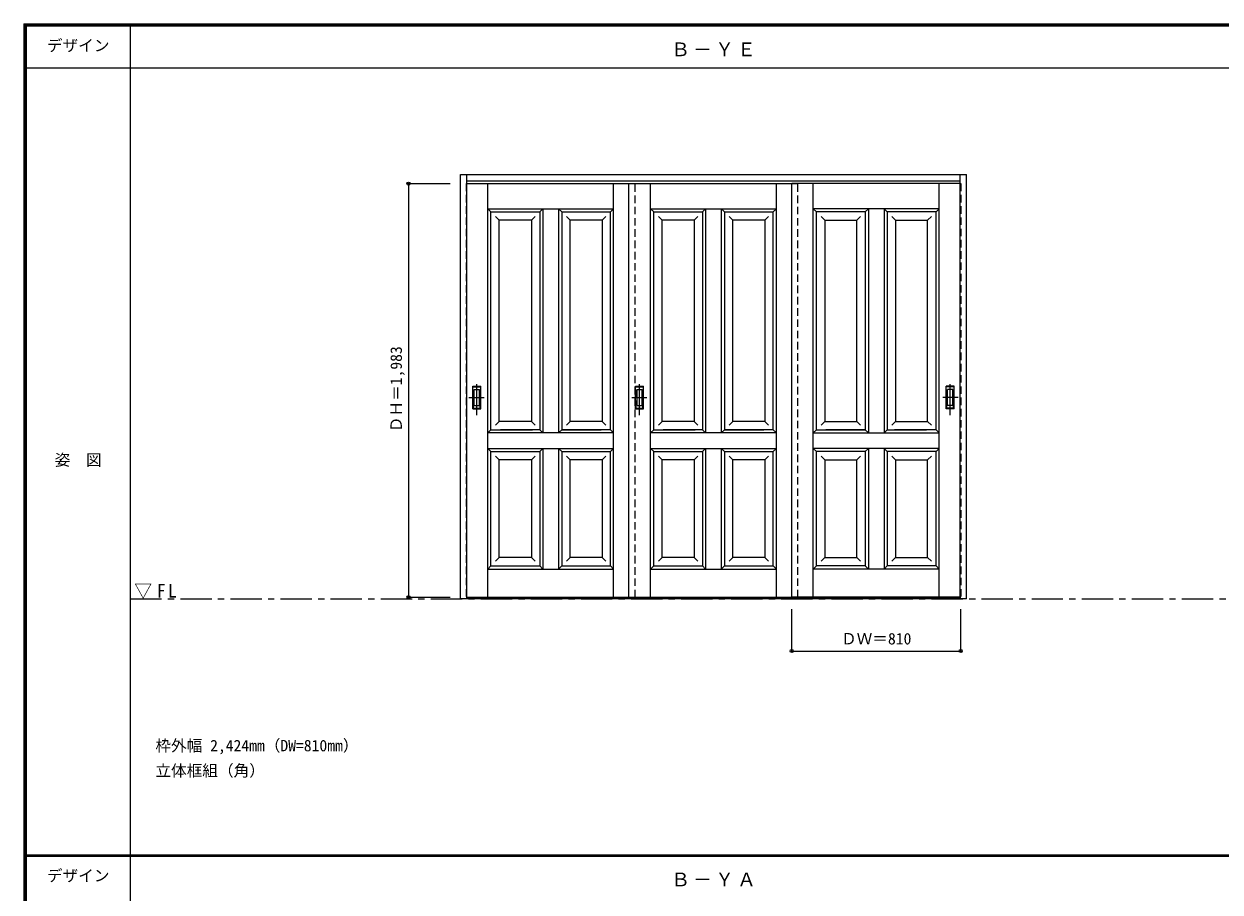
# Model space of a CAD drawing. Units: millimetres, scale not verified. Extents: x -6000 to 5700, y -4307 to 4260.
# Drawn here: x -6000 to -267, y 12 to 4175 of the extents above; entities that cross this region are included whole.
import ezdxf
from ezdxf.enums import TextEntityAlignment as Align

# ---------------------------------------------------------------- set-up
doc = ezdxf.new("R2010")
doc.units = ezdxf.units.MM
doc.header["$LTSCALE"] = 30
doc.header["$PDMODE"] = 32
doc.header["$PDSIZE"] = 15
doc.linetypes.add('CHAIN1', pattern=[8, 5, -1, 1, -1])
doc.linetypes.add('DASHED1', pattern=[1.8, 1.2, -0.6])
for name, color, linetype in [('0-1_通り芯', 7, 'CHAIN1'), ('0-2_扉', 7, 'Continuous'), ('0-4_枠', 3, 'Continuous'), ('0-6_引手', 7, 'Continuous'), ('0-A_文字', 7, 'Continuous'), ('0-B_寸法', 4, 'Continuous'), ('F-1_枠', 6, 'Continuous'), ('F-A_文字', 7, 'Continuous')]:
    doc.layers.add(name, color=color, linetype=linetype)
doc.styles.add('ＭＳ ゴシック', font='')
doc.styles.get('ＭＳ ゴシック').set_extended_font_data('MS Gothic')

msp = doc.modelspace()

# ---------------------------------------------------------------- linework, layer by layer
at = {"layer": '0-1_通り芯'}
msp.add_line((-5490, 1418), (5690, 1418), dxfattribs=at)
at = {"layer": '0-2_扉'}
for p, q in [((-3877, 3409), (-3070, 3409)), ((-3776.5, 1426), (-3776.5, 3409)), ((-3173.5, 1426), (-3173.5, 3409)), ((-3100, 1426), (-3100, 3409)), ((-3100, 3409), (-2290, 3409)), ((-2996.5, 1426), (-2996.5, 3409)), ((-2393.5, 1426), (-2393.5, 3409)), ((-1513, 3409), (-2320, 3409)), ((-2320, 1426), (-2320, 3409)), ((-2216.5, 1426), (-2216.5, 3409)), ((-1613.5, 1426), (-1613.5, 3409)), ((-3776.5, 3289), (-3435, 3289)), ((-3761.5, 2360.24), (-3761.5, 3274)), ((-3527.5, 3274), (-3512.5, 3289)), ((-3527.5, 3274), (-3527.5, 2986)), ((-3512.5, 3289), (-3512.5, 2214)), ((-3437.5, 3289), (-3437.5, 2214)), ((-3422.5, 3274), (-3437.21, 3288.71)), ((-3435, 3289), (-3173.5, 3289)), ((-3422.5, 3274), (-3422.5, 2986)), ((-3422.5, 3274), (-3188.5, 3274)), ((-3173.5, 3289), (-3188.5, 3274)), ((-3188.5, 2229), (-3188.5, 3274)), ((-2996.5, 3289), (-2655, 3289)), ((-2981.5, 2360.24), (-2981.5, 3274)), ((-2747.5, 3274), (-2732.5, 3289)), ((-2747.5, 3274), (-2747.5, 2986)), ((-2732.5, 3289), (-2732.5, 2214)), ((-2657.5, 3289), (-2657.5, 2214)), ((-2642.5, 3274), (-2657.21, 3288.71)), ((-2655, 3289), (-2393.5, 3289)), ((-2642.5, 3274), (-2642.5, 2986)), ((-2642.5, 3274), (-2408.5, 3274)), ((-2393.5, 3289), (-2408.5, 3274)), ((-2408.5, 2229), (-2408.5, 3274)), ((-2216.5, 3289), (-2201.5, 3274)), ((-1955, 3289), (-2216.5, 3289)), ((-2201.5, 2229), (-2201.5, 3274)), ((-1967.5, 3274), (-2201.5, 3274)), ((-1967.5, 3274), (-1952.79, 3288.71)), ((-1967.5, 3274), (-1967.5, 2986)), ((-1613.5, 3289), (-1955, 3289)), ((-1952.5, 3289), (-1952.5, 2214)), ((-1862.5, 3274), (-1877.5, 3289)), ((-1877.5, 3289), (-1877.5, 2214)), ((-1862.5, 3274), (-1862.5, 2986)), ((-1628.5, 2360.24), (-1628.5, 3274)), ((-3721.46, 3234), (-3739.14, 3251.68)), ((-3567.46, 3234), (-3721.5, 3234)), ((-3721.5, 2269), (-3721.5, 3234)), ((-3567.5, 3234), (-3567.5, 2269)), ((-3567.46, 3234), (-3549.79, 3251.68)), ((-3382.5, 3234), (-3400.18, 3251.68)), ((-3228.5, 3234), (-3382.5, 3234)), ((-3382.5, 2269), (-3382.5, 3234)), ((-3228.5, 3234), (-3210.82, 3251.68)), ((-3228.5, 3234), (-3228.5, 2269)), ((-2941.46, 3234), (-2959.14, 3251.68)), ((-2787.46, 3234), (-2941.5, 3234)), ((-2941.5, 2269), (-2941.5, 3234)), ((-2787.5, 3234), (-2787.5, 2269)), ((-2787.46, 3234), (-2769.79, 3251.68)), ((-2602.5, 3234), (-2620.18, 3251.68)), ((-2448.5, 3234), (-2602.5, 3234)), ((-2602.5, 2269), (-2602.5, 3234)), ((-2448.5, 3234), (-2430.82, 3251.68)), ((-2448.5, 3234), (-2448.5, 2269)), ((-2161.5, 3234), (-2179.18, 3251.68)), ((-2161.5, 3234), (-2007.5, 3234)), ((-2161.5, 3234), (-2161.5, 2269)), ((-2007.5, 3234), (-1989.82, 3251.68)), ((-2007.5, 2269), (-2007.5, 3234)), ((-1822.54, 3234), (-1840.21, 3251.68)), ((-1822.54, 3234), (-1668.5, 3234)), ((-1822.5, 3234), (-1822.5, 2269)), ((-1668.54, 3234), (-1650.86, 3251.68)), ((-1668.5, 2269), (-1668.5, 3234)), ((-3761.31, 3091), (-3761.5, 3091)), ((-2981.31, 3091), (-2981.5, 3091)), ((-1628.69, 3091), (-1628.5, 3091)), ((-3527.5, 2986), (-3527.5, 2229)), ((-3422.5, 2986), (-3422.5, 2229)), ((-2747.5, 2986), (-2747.5, 2229)), ((-2642.5, 2986), (-2642.5, 2229)), ((-1967.5, 2986), (-1967.5, 2229)), ((-1862.5, 2986), (-1862.5, 2229)), ((-3721.5, 2766), (-3721.5, 2767.43)), ((-3382.5, 2766), (-3382.5, 2767.43)), ((-2941.5, 2766), (-2941.5, 2767.43)), ((-2602.5, 2766), (-2602.5, 2767.43)), ((-2007.5, 2766), (-2007.5, 2767.43)), ((-1668.5, 2766), (-1668.5, 2767.43)), ((-3761.5, 2229), (-3761.5, 2371.05)), ((-2981.5, 2229), (-2981.5, 2371.05)), ((-1628.5, 2229), (-1628.5, 2371.05)), ((-3721.5, 2269), (-3739.18, 2251.32)), ((-3721.5, 2269), (-3721.5, 2270.43)), ((-3567.5, 2269), (-3721.5, 2269)), ((-3567.5, 2269), (-3549.82, 2251.32)), ((-3382.5, 2269), (-3400.18, 2251.32)), ((-3382.5, 2269), (-3382.5, 2270.43)), ((-3228.5, 2269), (-3382.5, 2269)), ((-3228.5, 2269), (-3210.82, 2251.32)), ((-2941.5, 2269), (-2959.18, 2251.32)), ((-2941.5, 2269), (-2941.5, 2270.43)), ((-2787.5, 2269), (-2941.5, 2269)), ((-2787.5, 2269), (-2769.82, 2251.32)), ((-2602.5, 2269), (-2620.18, 2251.32)), ((-2602.5, 2269), (-2602.5, 2270.43)), ((-2448.5, 2269), (-2602.5, 2269)), ((-2448.5, 2269), (-2430.82, 2251.32)), ((-2161.5, 2269), (-2179.18, 2251.32)), ((-2161.5, 2269), (-2007.5, 2269)), ((-2007.5, 2269), (-2007.5, 2270.43)), ((-2007.5, 2269), (-1989.82, 2251.32)), ((-1822.5, 2269), (-1840.18, 2251.32)), ((-1822.5, 2269), (-1668.5, 2269)), ((-1668.5, 2269), (-1668.5, 2270.43)), ((-1668.5, 2269), (-1650.82, 2251.32)), ((-3776.5, 2214), (-3761.5, 2229)), ((-3437.5, 2214), (-3776.5, 2214)), ((-3761.5, 2229), (-3562.5, 2229)), ((-3527.5, 2229), (-3716.5, 2229)), ((-3527.5, 2229), (-3512.5, 2214)), ((-3437.5, 2214), (-3422.5, 2229)), ((-3422.5, 2229), (-3233.5, 2229)), ((-3188.5, 2229), (-3422.5, 2229)), ((-2996.5, 2214), (-2981.5, 2229)), ((-2657.5, 2214), (-2996.5, 2214)), ((-2981.5, 2229), (-2782.5, 2229)), ((-2747.5, 2229), (-2936.5, 2229)), ((-2747.5, 2229), (-2732.5, 2214)), ((-2657.5, 2214), (-2642.5, 2229)), ((-2642.5, 2229), (-2453.5, 2229)), ((-2408.5, 2229), (-2642.5, 2229)), ((-2201.5, 2229), (-1967.5, 2229)), ((-1967.5, 2229), (-2156.5, 2229)), ((-1952.5, 2214), (-1967.5, 2229)), ((-1952.5, 2214), (-1613.5, 2214)), ((-1862.5, 2229), (-1877.5, 2214)), ((-1862.5, 2229), (-1673.5, 2229)), ((-1628.5, 2229), (-1827.5, 2229)), ((-1613.5, 2214), (-1628.5, 2229)), ((-3776.5, 2139), (-3437.5, 2139)), ((-3761.5, 1576), (-3761.5, 2124)), ((-3527.5, 2124), (-3512.5, 2139)), ((-3527.5, 2124), (-3527.5, 1576)), ((-3512.5, 2139), (-3512.5, 1561)), ((-3437.5, 2139), (-3437.5, 1561)), ((-3437.5, 2139), (-3422.5, 2124)), ((-3437.5, 2139), (-3173.5, 2139)), ((-3422.5, 2124), (-3422.5, 1576)), ((-3422.5, 2124), (-3188.5, 2124)), ((-2996.5, 2139), (-2657.5, 2139)), ((-2981.5, 1576), (-2981.5, 2124)), ((-2747.5, 2124), (-2732.5, 2139)), ((-2747.5, 2124), (-2747.5, 1576)), ((-2732.5, 2139), (-2732.5, 1561)), ((-2657.5, 2139), (-2657.5, 1561)), ((-2657.5, 2139), (-2642.5, 2124)), ((-2657.5, 2139), (-2393.5, 2139)), ((-2642.5, 2124), (-2642.5, 1576)), ((-2642.5, 2124), (-2408.5, 2124)), ((-1952.5, 2139), (-2216.5, 2139)), ((-1967.5, 2124), (-2201.5, 2124)), ((-1952.5, 2139), (-1967.5, 2124)), ((-1967.5, 2124), (-1967.5, 1576)), ((-1952.5, 2139), (-1952.5, 1561)), ((-1613.5, 2139), (-1952.5, 2139)), ((-1877.5, 2139), (-1877.5, 1561)), ((-1862.5, 2124), (-1877.5, 2139)), ((-1862.5, 2124), (-1862.5, 1576)), ((-1628.5, 1576), (-1628.5, 2124)), ((-3721.46, 2084), (-3739.14, 2101.68)), ((-3567.46, 2084), (-3721.5, 2084)), ((-3721.5, 1616), (-3721.5, 2084)), ((-3567.5, 2084), (-3567.5, 1616)), ((-3567.46, 2084), (-3549.79, 2101.68)), ((-3382.5, 2084), (-3400.18, 2101.68)), ((-3382.5, 1617.43), (-3382.5, 2084)), ((-3228.5, 2084), (-3382.5, 2084)), ((-3228.5, 2084), (-3210.82, 2101.68)), ((-3228.5, 2084), (-3228.5, 1616)), ((-2941.46, 2084), (-2959.14, 2101.68)), ((-2787.46, 2084), (-2941.5, 2084)), ((-2941.5, 1616), (-2941.5, 2084)), ((-2787.5, 2084), (-2787.5, 1616)), ((-2787.46, 2084), (-2769.79, 2101.68)), ((-2602.5, 2084), (-2620.18, 2101.68)), ((-2602.5, 1617.43), (-2602.5, 2084)), ((-2448.5, 2084), (-2602.5, 2084)), ((-2448.5, 2084), (-2430.82, 2101.68)), ((-2448.5, 2084), (-2448.5, 1616)), ((-2161.5, 2084), (-2179.18, 2101.68)), ((-2161.5, 2084), (-2007.5, 2084)), ((-2161.5, 2084), (-2161.5, 1616)), ((-2007.5, 2084), (-1989.82, 2101.68)), ((-2007.5, 1617.43), (-2007.5, 2084)), ((-1822.54, 2084), (-1840.21, 2101.68)), ((-1822.54, 2084), (-1668.5, 2084)), ((-1822.5, 2084), (-1822.5, 1616)), ((-1668.54, 2084), (-1650.86, 2101.68)), ((-1668.5, 1616), (-1668.5, 2084)), ((-3721.5, 1616), (-3739.18, 1598.32)), ((-3721.5, 1616), (-3721.5, 1617.43)), ((-3567.5, 1616), (-3721.5, 1616)), ((-3567.5, 1616), (-3549.82, 1598.32)), ((-3382.5, 1616), (-3400.18, 1598.32)), ((-3382.5, 1616), (-3382.5, 1617.43)), ((-3228.5, 1616), (-3382.5, 1616)), ((-3228.5, 1616), (-3210.82, 1598.32)), ((-2941.5, 1616), (-2959.18, 1598.32)), ((-2941.5, 1616), (-2941.5, 1617.43)), ((-2787.5, 1616), (-2941.5, 1616)), ((-2787.5, 1616), (-2769.82, 1598.32)), ((-2602.5, 1616), (-2620.18, 1598.32)), ((-2602.5, 1616), (-2602.5, 1617.43)), ((-2448.5, 1616), (-2602.5, 1616)), ((-2448.5, 1616), (-2430.82, 1598.32)), ((-2161.5, 1616), (-2179.18, 1598.32)), ((-2161.5, 1616), (-2007.5, 1616)), ((-2007.5, 1616), (-2007.5, 1617.43)), ((-2007.5, 1616), (-1989.82, 1598.32)), ((-1822.5, 1616), (-1840.18, 1598.32)), ((-1822.5, 1616), (-1668.5, 1616)), ((-1668.5, 1616), (-1668.5, 1617.43)), ((-1668.5, 1616), (-1650.82, 1598.32)), ((-3761.5, 1576), (-3527.5, 1576)), ((-3527.5, 1576), (-3512.5, 1561)), ((-3422.5, 1576), (-3437.5, 1561)), ((-3437.5, 1561), (-3173.5, 1561)), ((-2981.5, 1576), (-2747.5, 1576)), ((-2747.5, 1576), (-2732.5, 1561)), ((-2642.5, 1576), (-2657.5, 1561)), ((-2657.5, 1561), (-2393.5, 1561)), ((-1952.5, 1561), (-2216.5, 1561)), ((-1967.5, 1576), (-1952.5, 1561)), ((-1862.5, 1576), (-1877.5, 1561)), ((-1628.5, 1576), (-1862.5, 1576)), ((-3877, 1426), (-3070, 1426)), ((-3100, 1426), (-2290, 1426)), ((-1513, 1426), (-2320, 1426))]:
    msp.add_line(p, q, dxfattribs=at)
for points in [[(-3776.5, 3289), (-3761.5, 3274), (-3527.5, 3274)], [(-2996.5, 3289), (-2981.5, 3274), (-2747.5, 3274)], [(-1613.5, 3289), (-1628.5, 3274), (-1862.5, 3274)], [(-3188.5, 2229), (-3173.5, 2214), (-3437.5, 2214)], [(-2408.5, 2229), (-2393.5, 2214), (-2657.5, 2214)], [(-2201.5, 2229), (-2216.5, 2214), (-1952.5, 2214)], [(-3776.5, 2139), (-3761.5, 2124), (-3527.5, 2124)], [(-3188.5, 1576), (-3188.5, 2124), (-3173.5, 2139)], [(-2996.5, 2139), (-2981.5, 2124), (-2747.5, 2124)], [(-2408.5, 1576), (-2408.5, 2124), (-2393.5, 2139)], [(-2201.5, 1576), (-2201.5, 2124), (-2216.5, 2139)], [(-1613.5, 2139), (-1628.5, 2124), (-1862.5, 2124)], [(-3761.5, 1576), (-3776.5, 1561), (-3437.5, 1561)], [(-3422.5, 1576), (-3188.5, 1576), (-3173.5, 1561)], [(-2981.5, 1576), (-2996.5, 1561), (-2657.5, 1561)], [(-2642.5, 1576), (-2408.5, 1576), (-2393.5, 1561)], [(-1967.5, 1576), (-2201.5, 1576), (-2216.5, 1561)], [(-1628.5, 1576), (-1613.5, 1561), (-1952.5, 1561)]]:
    msp.add_lwpolyline(points, dxfattribs=at)
at = {"layer": '0-4_枠'}
for p, q in [((-3907, 3453), (-1483, 3453)), ((-3877, 1418), (-3877, 3453)), ((-1513, 1418), (-1513, 3453)), ((-1483, 1418), (-1483, 3453)), ((-3877, 3423), (-1513, 3423)), ((-1513, 1421), (-3877, 1421)), ((-1513, 1418), (-3877, 1418)), ((-2320, 1418), (-2290, 1418)), ((-1483, 1418), (-1513, 1418))]:
    msp.add_line(p, q, dxfattribs=at)
at = {"layer": '0-4_枠', "color": 4, "linetype": 'DASHED1'}
for p, q in [((-3880, 3409), (-3880, 1426)), ((-3877, 3409), (-3880, 3409)), ((-3070, 1426), (-3070, 3409)), ((-2290, 1426), (-2290, 3409)), ((-1513, 3409), (-1510, 3409)), ((-1510, 3409), (-1510, 1426)), ((-3877, 1426), (-3880, 1426)), ((-1513, 1426), (-1510, 1426))]:
    msp.add_line(p, q, dxfattribs=at)
at = {"layer": '0-4_枠'}
msp.add_lwpolyline([(-3877, 1418), (-3907, 1418), (-3907, 3453)], dxfattribs=at)
at = {"layer": '0-6_引手', "linetype": 'CHAIN1'}
for p, q in [((-3829, 2298.27), (-3829, 2469.12)), ((-3049, 2298.27), (-3049, 2469.12)), ((-1561, 2298.27), (-1561, 2469.12)), ((-3867.07, 2383.5), (-3794.56, 2383.5)), ((-3087.07, 2383.5), (-3014.56, 2383.5)), ((-1522.93, 2383.5), (-1595.44, 2383.5))]:
    msp.add_line(p, q, dxfattribs=at)
at = {"layer": '0-6_引手'}
for p, q in [((-3848, 2438.5), (-3810, 2438.5)), ((-3848, 2328.5), (-3848, 2438.5)), ((-3841.5, 2422.5), (-3816.5, 2422.5)), ((-3841.5, 2344.5), (-3841.5, 2422.5)), ((-3816.5, 2344.5), (-3816.5, 2422.5)), ((-3810, 2328.5), (-3810, 2438.5)), ((-3068, 2438.5), (-3030, 2438.5)), ((-3068, 2328.5), (-3068, 2438.5)), ((-3061.5, 2422.5), (-3036.5, 2422.5)), ((-3061.5, 2344.5), (-3061.5, 2422.5)), ((-3036.5, 2344.5), (-3036.5, 2422.5)), ((-3030, 2328.5), (-3030, 2438.5)), ((-1542, 2438.5), (-1580, 2438.5)), ((-1580, 2328.5), (-1580, 2438.5)), ((-1548.5, 2422.5), (-1573.5, 2422.5)), ((-1573.5, 2344.5), (-1573.5, 2422.5)), ((-1548.5, 2344.5), (-1548.5, 2422.5)), ((-1542, 2328.5), (-1542, 2438.5)), ((-3848, 2328.5), (-3810, 2328.5)), ((-3841.5, 2344.5), (-3816.5, 2344.5)), ((-3068, 2328.5), (-3030, 2328.5)), ((-3061.5, 2344.5), (-3036.5, 2344.5)), ((-1542, 2328.5), (-1580, 2328.5)), ((-1548.5, 2344.5), (-1573.5, 2344.5))]:
    msp.add_line(p, q, dxfattribs=at)
at = {"layer": '0-6_引手', "linetype": 'DASHED1'}
for p, q in [((-3813, 2332.5), (-3813, 2434.5)), ((-3033, 2332.5), (-3033, 2434.5)), ((-1577, 2332.5), (-1577, 2434.5)), ((-3845, 2332.5), (-3813, 2332.5)), ((-3065, 2332.5), (-3033, 2332.5)), ((-1545, 2332.5), (-1577, 2332.5))]:
    msp.add_line(p, q, dxfattribs=at)
for points in [[(-3845, 2332.5), (-3845, 2434.5), (-3813, 2434.5)], [(-3065, 2332.5), (-3065, 2434.5), (-3033, 2434.5)], [(-1545, 2332.5), (-1545, 2434.5), (-1577, 2434.5)]]:
    msp.add_lwpolyline(points, dxfattribs=at)
at = {"layer": '0-B_寸法'}
for p, q in [((-4157, 3409), (-3957, 3409)), ((-4157, 3409), (-4157, 1426)), ((-4157, 1426), (-3957, 1426)), ((-2320, 1168), (-2320, 1368)), ((-1510, 1168), (-1510, 1368)), ((-2320, 1168), (-1510, 1168))]:
    msp.add_line(p, q, dxfattribs=at)
at = {"layer": '0-B_寸法', "color": 7}
for p in [(-4157, 3409), (-4157, 1426), (-2320, 1168), (-1510, 1168)]:
    msp.add_point(p, dxfattribs=at)
at = {"layer": 'F-1_枠'}
for p, q in [((-6000, 4175), (5700, 4175)), ((-6000, 4175), (-6000, -4205)), ((-6000, 4170), (5700, 4170)), ((-6000, 4165), (5700, 4165)), ((-5995, 4175), (-5995, -4205)), ((-5990, 4175), (-5990, -4205)), ((-5490, 4175), (-5490, -3790)), ((-6000, 3965), (5700, 3965)), ((-6000, 190.5), (5700, 190.5)), ((-6000, 187.5), (5700, 187.5)), ((-6000, 184.5), (5700, 184.5))]:
    msp.add_line(p, q, dxfattribs=at)

# ---------------------------------------------------------------- texts
at = {"layer": '0-A_文字', "style": 'ＭＳ ゴシック'}
for s, p in [('枠外幅 2,424mm（DW=810mm）', (-5370, 670.5)), ('立体框組（角）', (-5370, 550.5))]:
    msp.add_text(s, height=54.99, dxfattribs=at).set_placement(p, align=Align.BOTTOM_LEFT)
at = {"layer": '0-A_文字', "char_height": 65.98, "attachment_point": 7, "style": 'ＭＳ ゴシック'}
for s, insert in [('\\T1.17;Ｂ－ＹＥ', (-2897.5, 4020)), ('\\T1.26;\\W0.95;▽FL', (-5471.25, 1418)), ('\\T1.17;Ｂ－ＹＡ', (-2897.5, 39.5))]:
    msp.add_mtext(s, dxfattribs=dict(at, insert=insert))
at = {"layer": '0-B_寸法', "color": 7, "style": 'ＭＳ ゴシック'}
msp.add_text('ＤＨ＝1,983', height=54.99, rotation=90, dxfattribs=at).set_placement((-4172, 2217.25), align=Align.BOTTOM_LEFT)
msp.add_text('ＤＷ＝810', height=54.99, dxfattribs=at).set_placement((-2083.75, 1183), align=Align.BOTTOM_LEFT)
at = {"layer": 'F-A_文字', "style": 'ＭＳ ゴシック'}
for s, p in [('デザイン', (-5890, 4027.5)), ('姿\u3000図', (-5852.5, 2040.25)), ('デザイン', (-5890, 47))]:
    msp.add_text(s, height=54.99, dxfattribs=at).set_placement(p, align=Align.BOTTOM_LEFT)

doc.saveas('drawing.dxf')
